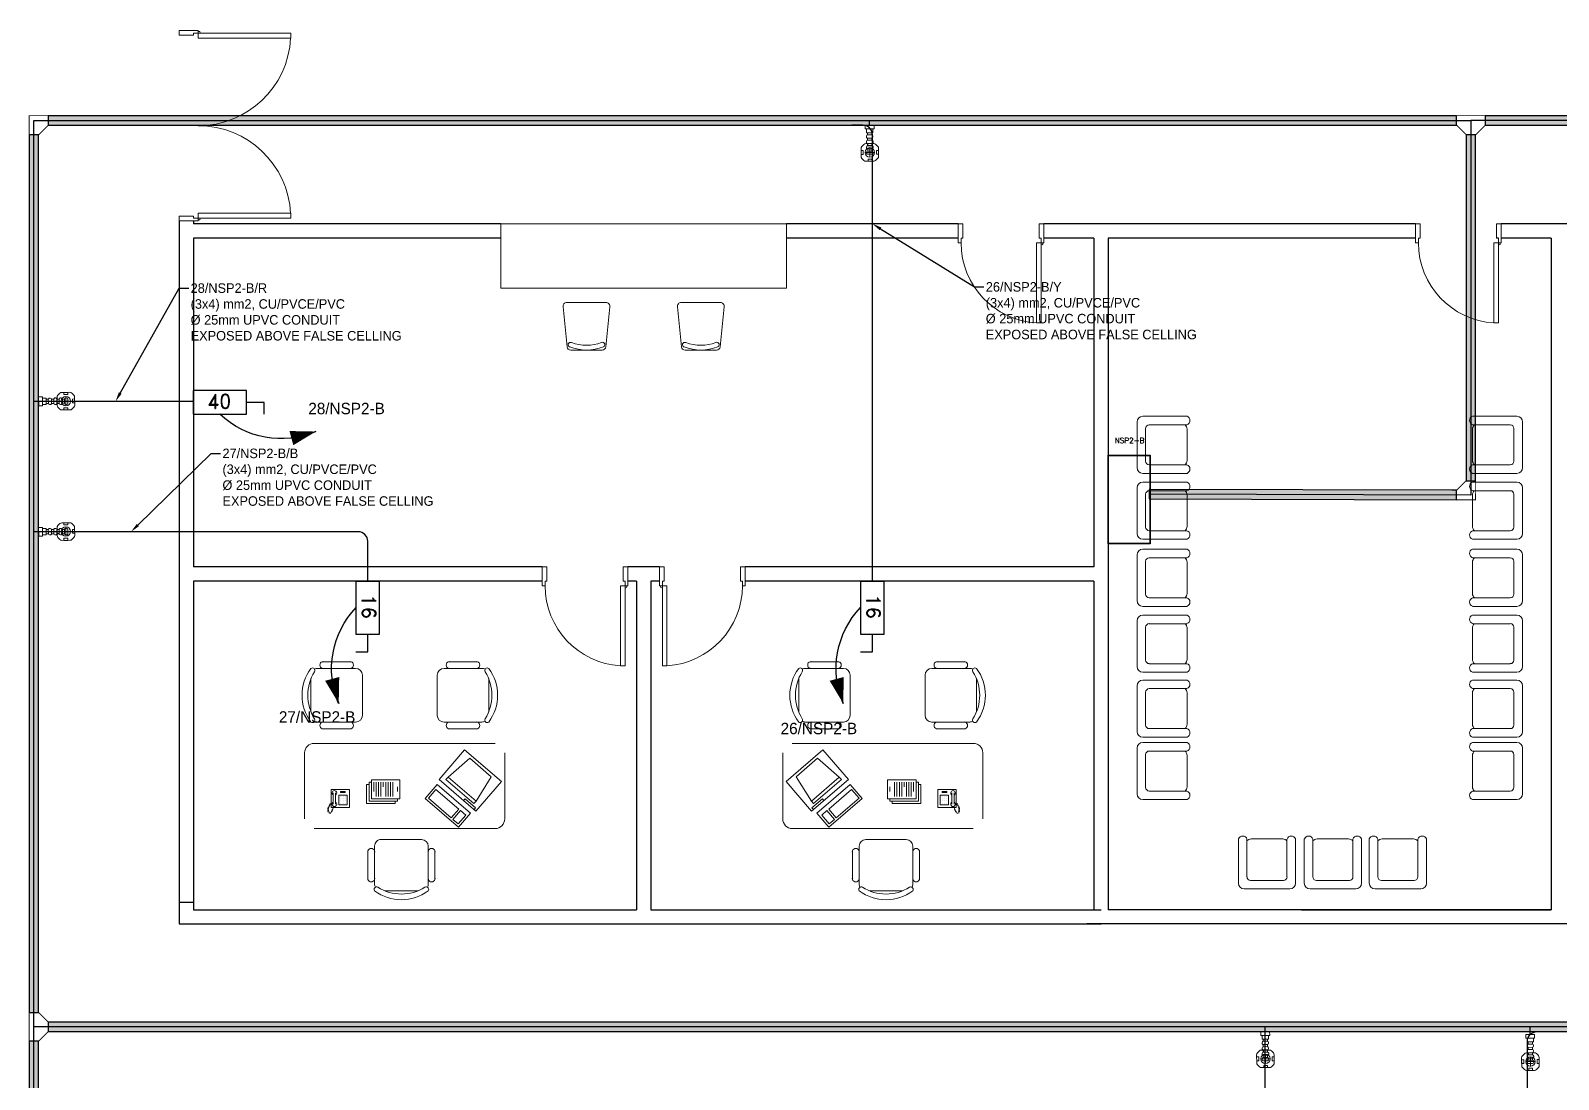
# Model space of a CAD drawing. Extents: x -15 to 163, y 313 to 399.
# Drawn here: x 44.56 to 60.6, y 346.89 to 357.9 of the extents above; entities that cross this region are included whole.
import ezdxf
from ezdxf import colors
from ezdxf.entities.mleader import LeaderData, LeaderLine
from ezdxf.enums import TextEntityAlignment as Align
from ezdxf.math import Vec2, Vec3

# ---------------------------------------------------------------- set-up
doc = ezdxf.new("R2010")
doc.units = 0
doc.header["$LTSCALE"] = 0.15
doc.linetypes.add('CONTINOUS', pattern=[0])
doc.layers.get('0').update_dxf_attribs({"color": 252})
for name, color, linetype in [('0 BDH', 252, 'Continuous'), ('0 CABLE TRAY', 252, 'Continuous'), ('0 DISCON', 252, 'Continuous'), ('0 sockets', 252, 'Continuous'), ('AUTOINCR', 7, 'Continuous'), ('CIRCUIT_PRO_LAYER', 7, 'Continuous'), ('CPTOOLS-TRAY', 1, 'Continuous'), ('E-SWIT-AIR', 6, 'Continuous'), ('TEXT', 3, 'Continuous')]:
    doc.layers.add(name, color=color, linetype=linetype)
for name, color, linetype, lineweight in [('0 LEGEND', 140, 'Continuous', 0), ('DOOR', 252, 'Continuous', 20), ('FUR', 252, 'Continuous', 9), ('sofa', 252, 'Continuous', 9), ('TMG-LC-ACCEORISE', 1, 'Continuous', 0), ('wall', 252, 'Continuous', 30)]:
    doc.layers.add(name, color=color, linetype=linetype, lineweight=lineweight)
doc.styles.add('ROMAND', font='ROMAND.SHX')

# ---------------------------------------------------------------- blocks, each defined once
blk = doc.blocks.new('RECTANG')
for p, q in [((1, 1), (0, 1)), ((0, 1), (0, 0)), ((1, 0), (1, 1)), ((0, 0), (1, 0))]:
    blk.add_line(p, q)
blk = doc.blocks.new('IBMAT', base_point=(61, 306))
for p, q in [((75, 307), (75, 306)), ((81, 307), (75, 307)), ((81, 306), (81, 307))]:
    blk.add_line(p, q)
at = {"xscale": 21, "yscale": 17, "zscale": 21}
blk.add_blockref('RECTANG', (61, 306), dxfattribs=at)
blk = doc.blocks.new('KEYBOARD', base_point=(60, 294))
for p, xscale, yscale, zscale in [((60, 294), 19, 8, 19), ((61, 295), 13, 5, 13), ((75, 295), 3, 5, 3)]:
    blk.add_blockref('RECTANG', p, dxfattribs=dict(xscale=xscale, yscale=yscale, zscale=zscale))
blk = doc.blocks.new('FNCOMP')
for p, q in [((-6.64, 16.23), (-8.5, 3.5)), ((6.08, 16.23), (-6.64, 16.23)), ((8, 3.5), (6.08, 16.23)), ((-8.5, 3.5), (-8.5, 2.04)), ((8, 3.5), (-8.5, 3.5)), ((-8.5, 2.04), (8, 2.04)), ((8, 2.04), (8, 3.5))]:
    blk.add_line(p, q)
at = {"xscale": 1.033846153846154, "yscale": 1.033846153846154, "zscale": 1.033846153846154}
for name, p in [('IBMAT', (-10.86, 0)), ('KEYBOARD', (-10.05, -10.5))]:
    blk.add_blockref(name, p, dxfattribs=at)
blk = doc.blocks.new('CHAIR7')
for p, q in [((5.12, 15.04), (17.88, 15.04)), ((0, 9), (0, -9)), ((20, 12), (3, 12)), ((23, -7.44), (23, 7.44)), ((3, -12), (20, -12)), ((5.12, -15), (17.88, -15))]:
    blk.add_line(p, q)
for centre, radius, start, end in [((5.56, 13.54), 1.56, 73.7398, 286.2602), ((17.44, 13.54), 1.56, 253.7398, 106.2602), ((3, 9), 3, 90, 180), ((20, 9), 3, 62.41556, 90), ((22.34, 11.12), 1.1, 53.30994, 212.02741), ((4.82, 0), 19.64, 327.57575, 32.42425), ((7, 0), 20, 323.1301, 36.8699), ((3, -9), 3, 180, 270), ((5.56, -13.5), 1.56, 73.7398, 286.2602), ((17.44, -13.5), 1.56, 253.7398, 106.2602), ((20, -9), 3, 270, 297.58444), ((22.34, -11.12), 1.1, 147.97259, 306.69006)]:
    blk.add_arc(centre, radius, start, end)
blk = doc.blocks.new('FNPHONE')
for p, q in [((-9.1, 0.22), (-9.7, 0.02)), ((-8.9, 0.62), (-9.5, 0.42)), ((-8.7, 1.02), (-9.3, 0.82)), ((-8.5, 1.42), (-9.1, 1.22)), ((-8.3, 1.82), (-8.9, 1.62)), ((-7.14, 0.56), (-7.5, -0.58)), ((-7.29, 6.54), (-7.29, 1.54)), ((-6.29, 6.54), (-6.29, 1.54)), ((-3.87, 4.85), (-3.87, 4.85)), ((-3.87, 3.91), (-3.87, 3.91)), ((-3.87, 2.97), (-3.87, 2.97)), ((-3.87, 2.03), (-3.87, 2.03)), ((-2.94, 4.85), (-2.94, 4.85)), ((-2.94, 3.91), (-2.94, 3.91)), ((-2.94, 2.97), (-2.94, 2.97)), ((-2.94, 2.03), (-2.94, 2.03)), ((-2, 4.85), (-2, 4.85)), ((-2, 3.91), (-2, 3.91)), ((-2, 2.97), (-2, 2.97)), ((-2, 2.03), (-2, 2.03)), ((-9.3, -0.18), (-9.9, -0.38)), ((-9.3, -0.58), (-9.9, -0.78)), ((-9.3, -0.98), (-9.9, -1.18)), ((-9.3, -1.38), (-9.9, -1.58)), ((-9.1, -1.78), (-9.7, -1.98)), ((-8.9, -2.18), (-9.5, -2.38)), ((-8.43, -2.46), (-9.03, -2.66)), ((-7.9, -1.98), (-8.5, -2.18)), ((-7.7, -1.58), (-8.3, -1.78)), ((-7.5, -1.18), (-8.1, -1.38)), ((-7.3, -0.78), (-7.9, -0.98))]:
    blk.add_line(p, q)
for centre, start, end in [((-6.79, 6.54), 298.49146, 241.50854), ((-6.79, 1.54), 118.49146, 61.50854)]:
    blk.add_arc(centre, 1.05, start, end)
for p, xscale, yscale, zscale in [((-8.21, 0), 8.20528234483245, 8.104073169521023, 8.20528234483245), ((-4.03, 6.72), 2.03125, 0.46875, 2.03125), ((-4.81, 1.25), 3.75, 4.375, 3.75)]:
    blk.add_blockref('RECTANG', p, dxfattribs=dict(xscale=xscale, yscale=yscale, zscale=zscale))
blk = doc.blocks.new('D90')
at = {"layer": 'DOOR'}
for points in [[(0.03, 0.2), (0.03, 1.04), (0.078, 1.04), (0.078, 0.2)], [(0.03, 0.2), (0, 0.2), (0, 0), (0.05, 0), (0.05, 0.15), (0.03, 0.15)], [(0.87, 0.2), (0.9, 0.2), (0.9, 0), (0.85, 0), (0.85, 0.15), (0.87, 0.15)]]:
    blk.add_lwpolyline(points, close=True, dxfattribs=at)
blk.add_circle((0.02, 0.21), 0.01, dxfattribs=at)
blk.add_arc((0.025, 0.197), 0.845, 0.2218, 86.3889, dxfattribs=at)
blk = doc.blocks.new('Ch01')
at = {"layer": 'FUR'}
for p, q in [((-0.499, -0.205), (-0.499, 0.207)), ((-0.455, 0.247), (-0.035, 0.205)), ((0.001, 0.165), (0.001, -0.163)), ((-0.455, -0.244), (-0.035, -0.202))]:
    blk.add_line(p, q, dxfattribs=at)
for centre, radius, start, end in [((-0.459, 0.207), 0.04, 84.2894, 180), ((-0.055, 0.168), 0.025, 20.5276, 200.5276), ((-0.039, 0.165), 0.04, 0, 84.2894), ((-0.499, 0.001), 0.499, 339.1935, 20.5276), ((-0.499, 0.001), 0.449, 339.1935, 20.5276), ((-0.056, -0.167), 0.025, 159.1935, 339.1935), ((-0.459, -0.205), 0.04, 180, 275.7106), ((-0.039, -0.163), 0.04, 275.7106, 0)]:
    blk.add_arc(centre, radius, start, end, dxfattribs=at)
blk = doc.blocks.new('ARCH')
at = {"layer": 'DOOR'}
for p, q in [((46.125, 355.955), (46.125, 355.905)), ((55.17, 355.725), (55.15, 355.725))]:
    blk.add_line(p, q, dxfattribs=at)
for points in [[(46.325, 357.875), (46.325, 357.905), (46.125, 357.905), (46.125, 357.855), (46.275, 357.855), (46.275, 357.875)], [(46.325, 357.875), (47.295, 357.875), (47.295, 357.825), (46.325, 357.825)], [(46.325, 355.935), (47.295, 355.935), (47.295, 355.985), (46.325, 355.985)], [(54.33, 355.675), (54.3, 355.675), (54.3, 355.875), (54.35, 355.875), (54.35, 355.725), (54.33, 355.725)], [(59.13, 355.675), (59.1, 355.675), (59.1, 355.875), (59.15, 355.875), (59.15, 355.725), (59.13, 355.725)], [(59.97, 355.675), (60, 355.675), (60, 355.875), (59.95, 355.875), (59.95, 355.725), (59.97, 355.725)], [(55.17, 355.675), (55.17, 354.835), (55.122, 354.835), (55.122, 355.675)], [(59.97, 355.675), (59.97, 354.835), (59.922, 354.835), (59.922, 355.675)]]:
    blk.add_lwpolyline(points, close=True, dxfattribs=at)
for points in [[(46.125, 355.955), (46.275, 355.955), (46.275, 355.935), (46.325, 355.935), (46.325, 355.905), (46.125, 355.905)], [(55.17, 355.725), (55.17, 355.675), (55.2, 355.675), (55.2, 355.875), (55.15, 355.875), (55.15, 355.725)]]:
    blk.add_lwpolyline(points, dxfattribs=at)
for centre in [(46.335, 357.885), (46.335, 355.925), (55.18, 355.665), (59.98, 355.665)]:
    blk.add_circle(centre, 0.01, dxfattribs=at)
for centre, radius, start, end in [((46.325, 357.875), 0.971, 270, 357.0492), ((46.325, 355.933), 0.971, 2.9508, 90), ((55.175, 355.678), 0.845, 180.2218, 266.3889), ((59.975, 355.678), 0.845, 180.2218, 266.3889)]:
    blk.add_arc(centre, radius, start, end, dxfattribs=at)
at = {"layer": 'FUR'}
for p, q in [((56.177, 353.795), (56.177, 353.315)), ((56.702, 353.855), (56.237, 353.855)), ((56.7, 353.765), (56.305, 353.765)), ((59.698, 353.855), (60.163, 353.855)), ((59.7, 353.765), (60.095, 353.765)), ((60.223, 353.795), (60.223, 353.315)), ((56.267, 353.727), (56.267, 353.382)), ((56.702, 353.39), (56.702, 353.72)), ((59.698, 353.39), (59.698, 353.72)), ((60.133, 353.727), (60.133, 353.382)), ((56.237, 353.255), (56.702, 353.255)), ((56.305, 353.345), (56.7, 353.345)), ((60.163, 353.255), (59.698, 353.255)), ((60.095, 353.345), (59.7, 353.345)), ((56.177, 353.103), (56.177, 352.623)), ((56.702, 353.163), (56.237, 353.163)), ((59.698, 353.163), (60.163, 353.163)), ((60.223, 353.103), (60.223, 352.623)), ((56.267, 353.036), (56.267, 352.691)), ((56.7, 353.073), (56.305, 353.073)), ((56.702, 352.698), (56.702, 353.028)), ((59.698, 352.698), (59.698, 353.028)), ((59.7, 353.073), (60.095, 353.073)), ((60.133, 353.036), (60.133, 352.691)), ((56.305, 352.653), (56.7, 352.653)), ((60.095, 352.653), (59.7, 352.653)), ((56.237, 352.563), (56.702, 352.563)), ((56.702, 352.459), (56.237, 352.459)), ((60.163, 352.563), (59.698, 352.563)), ((59.698, 352.459), (60.163, 352.459)), ((56.177, 352.399), (56.177, 351.919)), ((56.267, 352.332), (56.267, 351.987)), ((56.7, 352.369), (56.305, 352.369)), ((56.702, 351.994), (56.702, 352.324)), ((59.698, 351.994), (59.698, 352.324)), ((59.7, 352.369), (60.095, 352.369)), ((60.133, 352.332), (60.133, 351.987)), ((60.223, 352.399), (60.223, 351.919)), ((56.237, 351.859), (56.702, 351.859)), ((56.305, 351.949), (56.7, 351.949)), ((60.163, 351.859), (59.698, 351.859)), ((60.095, 351.949), (59.7, 351.949)), ((56.177, 351.707), (56.177, 351.227)), ((56.702, 351.767), (56.237, 351.767)), ((56.7, 351.677), (56.305, 351.677)), ((59.698, 351.767), (60.163, 351.767)), ((59.7, 351.677), (60.095, 351.677)), ((60.223, 351.707), (60.223, 351.227)), ((56.267, 351.64), (56.267, 351.295)), ((56.702, 351.302), (56.702, 351.632)), ((59.698, 351.302), (59.698, 351.632)), ((60.133, 351.64), (60.133, 351.295)), ((56.237, 351.167), (56.702, 351.167)), ((56.305, 351.257), (56.7, 351.257)), ((60.163, 351.167), (59.698, 351.167)), ((60.095, 351.257), (59.7, 351.257)), ((56.177, 351.026), (56.177, 350.546)), ((56.702, 351.086), (56.237, 351.086)), ((59.698, 351.086), (60.163, 351.086)), ((60.223, 351.026), (60.223, 350.546)), ((56.267, 350.958), (56.267, 350.613)), ((56.7, 350.996), (56.305, 350.996)), ((56.702, 350.621), (56.702, 350.951)), ((59.698, 350.621), (59.698, 350.951)), ((59.7, 350.996), (60.095, 350.996)), ((60.133, 350.958), (60.133, 350.613)), ((56.305, 350.576), (56.7, 350.576)), ((60.095, 350.576), (59.7, 350.576)), ((56.177, 350.37), (56.177, 349.89)), ((56.237, 350.486), (56.702, 350.486)), ((56.702, 350.43), (56.237, 350.43)), ((60.163, 350.486), (59.698, 350.486)), ((59.698, 350.43), (60.163, 350.43)), ((60.223, 350.37), (60.223, 349.89)), ((56.267, 350.303), (56.267, 349.958)), ((56.7, 350.34), (56.305, 350.34)), ((56.702, 349.965), (56.702, 350.295)), ((59.698, 349.965), (59.698, 350.295)), ((59.7, 350.34), (60.095, 350.34)), ((60.133, 350.303), (60.133, 349.958)), ((56.305, 349.92), (56.7, 349.92)), ((60.095, 349.92), (59.7, 349.92)), ((56.237, 349.83), (56.702, 349.83)), ((60.163, 349.83), (59.698, 349.83)), ((57.241, 349.418), (57.241, 348.953)), ((57.331, 349.416), (57.331, 349.02)), ((57.706, 349.418), (57.376, 349.418)), ((57.751, 349.02), (57.751, 349.416)), ((57.841, 348.953), (57.841, 349.418)), ((57.933, 349.418), (57.933, 348.953)), ((58.023, 349.416), (58.023, 349.02)), ((58.398, 349.418), (58.068, 349.418)), ((58.443, 349.02), (58.443, 349.416)), ((58.533, 348.953), (58.533, 349.418)), ((58.615, 349.418), (58.615, 348.953)), ((58.705, 349.416), (58.705, 349.02)), ((59.08, 349.418), (58.75, 349.418)), ((59.125, 349.02), (59.125, 349.416)), ((59.215, 348.953), (59.215, 349.418)), ((57.369, 348.983), (57.714, 348.983)), ((58.061, 348.983), (58.406, 348.983)), ((58.742, 348.983), (59.087, 348.983)), ((57.301, 348.893), (57.781, 348.893)), ((57.993, 348.893), (58.473, 348.893)), ((58.675, 348.893), (59.155, 348.893))]:
    blk.add_line(p, q, dxfattribs=at)
for centre, major_axis, start_param, end_param in [((56.237, 353.795), (0.0424, 0.0424), 0.785398, 2.356194), ((56.305, 353.727), (-0.0265, 0.0265), -0.785398, 0.785398), ((56.642, 353.72), (-0.0424, 0.0424), 3.926991, 4.775053), ((56.685, 353.81), (-0.0339, 0.0339), 2.685296, 5.122584), ((56.237, 353.315), (-0.0424, 0.0424), 0.785398, 2.356194), ((56.305, 353.382), (0.0265, 0.0265), 2.356194, 3.926991), ((56.642, 353.39), (0.0424, 0.0424), 4.649725, 5.497787), ((56.685, 353.3), (0.0339, 0.0339), 4.302194, 6.739482), ((56.237, 353.103), (0.0424, 0.0424), 0.785398, 2.356194), ((56.685, 353.119), (-0.0339, 0.0339), 2.685296, 5.122584), ((56.305, 353.036), (-0.0265, 0.0265), -0.785398, 0.785398), ((56.642, 353.028), (-0.0424, 0.0424), 3.926991, 4.775053), ((56.237, 352.623), (-0.0424, 0.0424), 0.785398, 2.356194), ((56.305, 352.691), (0.0265, 0.0265), 2.356194, 3.926991), ((56.642, 352.698), (0.0424, 0.0424), 4.649725, 5.497787), ((56.685, 352.608), (0.0339, 0.0339), 4.302194, 6.739482), ((56.237, 352.399), (0.0424, 0.0424), 0.785398, 2.356194), ((56.685, 352.415), (-0.0339, 0.0339), 2.685296, 5.122584), ((56.305, 352.332), (-0.0265, 0.0265), -0.785398, 0.785398), ((56.642, 352.324), (-0.0424, 0.0424), 3.926991, 4.775053), ((56.305, 351.987), (0.0265, 0.0265), 2.356194, 3.926991), ((56.642, 351.994), (0.0424, 0.0424), 4.649725, 5.497787), ((56.237, 351.919), (-0.0424, 0.0424), 0.785398, 2.356194), ((56.685, 351.904), (0.0339, 0.0339), 4.302194, 6.739482), ((56.237, 351.707), (0.0424, 0.0424), 0.785398, 2.356194), ((56.305, 351.64), (-0.0265, 0.0265), -0.785398, 0.785398), ((56.642, 351.632), (-0.0424, 0.0424), 3.926991, 4.775053), ((56.685, 351.723), (-0.0339, 0.0339), 2.685296, 5.122584), ((56.237, 351.227), (-0.0424, 0.0424), 0.785398, 2.356194), ((56.305, 351.295), (0.0265, 0.0265), 2.356194, 3.926991), ((56.642, 351.302), (0.0424, 0.0424), 4.649725, 5.497787), ((56.685, 351.212), (0.0339, 0.0339), 4.302194, 6.739482), ((56.237, 351.026), (0.0424, 0.0424), 0.785398, 2.356194), ((56.685, 351.041), (-0.0339, 0.0339), 2.685296, 5.122584), ((56.305, 350.958), (-0.0265, 0.0265), -0.785398, 0.785398), ((56.642, 350.951), (-0.0424, 0.0424), 3.926991, 4.775053), ((56.237, 350.546), (-0.0424, 0.0424), 0.785398, 2.356194), ((56.305, 350.613), (0.0265, 0.0265), 2.356194, 3.926991), ((56.642, 350.621), (0.0424, 0.0424), 4.649725, 5.497787), ((56.685, 350.53), (0.0339, 0.0339), 4.302194, 6.739482), ((56.237, 350.37), (0.0424, 0.0424), 0.785398, 2.356194), ((56.685, 350.385), (-0.0339, 0.0339), 2.685296, 5.122584), ((56.305, 350.303), (-0.0265, 0.0265), -0.785398, 0.785398), ((56.642, 350.295), (-0.0424, 0.0424), 3.926991, 4.775053), ((56.237, 349.89), (-0.0424, 0.0424), 0.785398, 2.356194), ((56.305, 349.958), (0.0265, 0.0265), 2.356194, 3.926991), ((56.642, 349.965), (0.0424, 0.0424), 4.649725, 5.497787), ((56.685, 349.875), (0.0339, 0.0339), 4.302194, 6.739482), ((57.286, 349.4), (0.0339, 0.0339), 5.826889, 8.264177), ((57.376, 349.358), (0.0424, 0.0424), 0.785398, 1.63346), ((57.706, 349.358), (-0.0424, 0.0424), 4.649725, 5.497787), ((57.797, 349.4), (-0.0339, 0.0339), 4.302194, 6.739482), ((57.978, 349.4), (0.0339, 0.0339), 5.826889, 8.264177), ((58.068, 349.358), (0.0424, 0.0424), 0.785398, 1.63346), ((58.398, 349.358), (-0.0424, 0.0424), 4.649725, 5.497787), ((58.488, 349.4), (-0.0339, 0.0339), 4.302194, 6.739482), ((58.659, 349.4), (0.0339, 0.0339), 5.826889, 8.264177), ((58.75, 349.358), (0.0424, 0.0424), 0.785398, 1.63346), ((59.08, 349.358), (-0.0424, 0.0424), 4.649725, 5.497787), ((59.17, 349.4), (-0.0339, 0.0339), 4.302194, 6.739482), ((57.301, 348.953), (-0.0424, 0.0424), 0.785398, 2.356194), ((57.369, 349.02), (0.0265, 0.0265), 2.356194, 3.926991), ((57.714, 349.02), (-0.0265, 0.0265), 2.356194, 3.926991), ((57.781, 348.953), (0.0424, 0.0424), 3.926991, 5.497787), ((57.993, 348.953), (-0.0424, 0.0424), 0.785398, 2.356194), ((58.061, 349.02), (0.0265, 0.0265), 2.356194, 3.926991), ((58.406, 349.02), (-0.0265, 0.0265), 2.356194, 3.926991), ((58.473, 348.953), (0.0424, 0.0424), 3.926991, 5.497787), ((58.675, 348.953), (-0.0424, 0.0424), 0.785398, 2.356194), ((58.742, 349.02), (0.0265, 0.0265), 2.356194, 3.926991), ((59.087, 349.02), (-0.0265, 0.0265), 2.356194, 3.926991), ((59.155, 348.953), (0.0424, 0.0424), 3.926991, 5.497787)]:
    blk.add_ellipse(centre, major_axis=major_axis, ratio=1, start_param=start_param, end_param=end_param, dxfattribs=at)
at = {"layer": 'FUR', "extrusion": (0, 0, -1)}
for centre, major_axis, start_param, end_param in [((59.715, 353.81), (0.0339, 0.0339), 2.685296, 5.122584), ((59.758, 353.72), (0.0424, 0.0424), 3.926991, 4.775053), ((60.095, 353.727), (0.0265, 0.0265), -0.785398, 0.785398), ((60.163, 353.795), (-0.0424, 0.0424), 0.785398, 2.356194), ((59.715, 353.3), (-0.0339, 0.0339), 4.302194, 6.739482), ((59.758, 353.39), (-0.0424, 0.0424), 4.649725, 5.497787), ((60.095, 353.382), (-0.0265, 0.0265), 2.356194, 3.926991), ((60.163, 353.315), (0.0424, 0.0424), 0.785398, 2.356194), ((59.715, 353.119), (0.0339, 0.0339), 2.685296, 5.122584), ((60.163, 353.103), (-0.0424, 0.0424), 0.785398, 2.356194), ((59.758, 353.028), (0.0424, 0.0424), 3.926991, 4.775053), ((60.095, 353.036), (0.0265, 0.0265), -0.785398, 0.785398), ((59.715, 352.608), (-0.0339, 0.0339), 4.302194, 6.739482), ((59.758, 352.698), (-0.0424, 0.0424), 4.649725, 5.497787), ((60.095, 352.691), (-0.0265, 0.0265), 2.356194, 3.926991), ((60.163, 352.623), (0.0424, 0.0424), 0.785398, 2.356194), ((59.715, 352.415), (0.0339, 0.0339), 2.685296, 5.122584), ((60.163, 352.399), (-0.0424, 0.0424), 0.785398, 2.356194), ((59.758, 352.324), (0.0424, 0.0424), 3.926991, 4.775053), ((60.095, 352.332), (0.0265, 0.0265), -0.785398, 0.785398), ((59.758, 351.994), (-0.0424, 0.0424), 4.649725, 5.497787), ((60.095, 351.987), (-0.0265, 0.0265), 2.356194, 3.926991), ((59.715, 351.904), (-0.0339, 0.0339), 4.302194, 6.739482), ((60.163, 351.919), (0.0424, 0.0424), 0.785398, 2.356194), ((59.715, 351.723), (0.0339, 0.0339), 2.685296, 5.122584), ((59.758, 351.632), (0.0424, 0.0424), 3.926991, 4.775053), ((60.095, 351.64), (0.0265, 0.0265), -0.785398, 0.785398), ((60.163, 351.707), (-0.0424, 0.0424), 0.785398, 2.356194), ((59.715, 351.212), (-0.0339, 0.0339), 4.302194, 6.739482), ((59.758, 351.302), (-0.0424, 0.0424), 4.649725, 5.497787), ((60.095, 351.295), (-0.0265, 0.0265), 2.356194, 3.926991), ((60.163, 351.227), (0.0424, 0.0424), 0.785398, 2.356194), ((59.715, 351.041), (0.0339, 0.0339), 2.685296, 5.122584), ((60.163, 351.026), (-0.0424, 0.0424), 0.785398, 2.356194), ((59.758, 350.951), (0.0424, 0.0424), 3.926991, 4.775053), ((60.095, 350.958), (0.0265, 0.0265), -0.785398, 0.785398), ((59.715, 350.53), (-0.0339, 0.0339), 4.302194, 6.739482), ((59.758, 350.621), (-0.0424, 0.0424), 4.649725, 5.497787), ((60.095, 350.613), (-0.0265, 0.0265), 2.356194, 3.926991), ((60.163, 350.546), (0.0424, 0.0424), 0.785398, 2.356194), ((59.715, 350.385), (0.0339, 0.0339), 2.685296, 5.122584), ((60.163, 350.37), (-0.0424, 0.0424), 0.785398, 2.356194), ((59.758, 350.295), (0.0424, 0.0424), 3.926991, 4.775053), ((60.095, 350.303), (0.0265, 0.0265), -0.785398, 0.785398), ((59.715, 349.875), (-0.0339, 0.0339), 4.302194, 6.739482), ((59.758, 349.965), (-0.0424, 0.0424), 4.649725, 5.497787), ((60.095, 349.958), (-0.0265, 0.0265), 2.356194, 3.926991), ((60.163, 349.89), (0.0424, 0.0424), 0.785398, 2.356194)]:
    blk.add_ellipse(centre, major_axis=major_axis, ratio=1, start_param=start_param, end_param=end_param, dxfattribs=at)
at = {"layer": 'sofa'}
for p, q in [((49.5, 355.875), (52.5, 355.875)), ((49.5, 355.2), (49.5, 355.875)), ((52.5, 355.875), (52.5, 355.2)), ((49.5, 355.2), (52.5, 355.2)), ((49.441, 350.421), (47.541, 350.421)), ((52.559, 350.421), (54.459, 350.421)), ((47.441, 350.321), (47.441, 349.627)), ((54.559, 350.321), (54.559, 349.627))]:
    blk.add_line(p, q, dxfattribs=at)
for points in [[(47.541, 349.527), (49.441, 349.527, 0.414214), (49.541, 349.627), (49.541, 350.321)], [(54.459, 349.527), (52.559, 349.527, -0.414214), (52.459, 349.627), (52.459, 350.321)]]:
    blk.add_lwpolyline(points, format="xyb", dxfattribs=at)
for points in [[(48.117, 349.989), (48.092, 349.989), (48.092, 349.789), (48.392, 349.789), (48.392, 349.814)], [(48.142, 350.014), (48.117, 350.014), (48.117, 349.814), (48.417, 349.814), (48.417, 349.839)], [(48.442, 350.039), (48.142, 350.039), (48.142, 349.839), (48.442, 349.839), (48.442, 350.039)], [(48.167, 350.014), (48.167, 349.914)], [(48.192, 350.014), (48.192, 349.864)], [(48.217, 350.014), (48.217, 349.864)], [(48.242, 350.014), (48.242, 349.864)], [(48.267, 350.014), (48.267, 349.964)], [(48.292, 350.014), (48.292, 349.864)], [(48.317, 350.014), (48.317, 349.864)], [(48.342, 350.014), (48.342, 349.864)], [(48.367, 350.014), (48.367, 349.864)], [(48.417, 349.964), (48.417, 349.914)], [(53.558, 350.039), (53.858, 350.039), (53.858, 349.839), (53.558, 349.839), (53.558, 350.039)], [(53.858, 350.014), (53.883, 350.014), (53.883, 349.814), (53.583, 349.814), (53.583, 349.839)], [(53.583, 349.964), (53.583, 349.914)], [(53.883, 349.989), (53.908, 349.989), (53.908, 349.789), (53.608, 349.789), (53.608, 349.814)], [(53.633, 350.014), (53.633, 349.864)], [(53.658, 350.014), (53.658, 349.864)], [(53.683, 350.014), (53.683, 349.864)], [(53.708, 350.014), (53.708, 349.864)], [(53.733, 350.014), (53.733, 349.964)], [(53.758, 350.014), (53.758, 349.864)], [(53.783, 350.014), (53.783, 349.864)], [(53.808, 350.014), (53.808, 349.864)], [(53.833, 350.014), (53.833, 349.914)]]:
    blk.add_lwpolyline(points, dxfattribs=at)
for centre, start, end in [((47.541, 350.321), 90, 180), ((54.459, 350.321), 0, 90)]:
    blk.add_arc(centre, 0.1, start, end, dxfattribs=at)
at = {"layer": 'wall'}
for p, q in [((46.125, 355.905), (46.125, 355.2)), ((46.275, 355.905), (46.275, 355.875)), ((49.5, 355.875), (46.275, 355.875)), ((54.3, 355.875), (52.5, 355.875)), ((55.8, 355.875), (55.2, 355.875)), ((59.1, 355.875), (55.8, 355.875)), ((63.9, 355.875), (60, 355.875)), ((49.5, 355.725), (46.275, 355.725)), ((46.275, 355.725), (46.275, 352.275)), ((54.3, 355.725), (52.5, 355.725)), ((55.725, 355.725), (55.2, 355.725)), ((55.725, 355.725), (55.725, 352.275)), ((59.1, 355.725), (55.875, 355.725)), ((55.875, 355.725), (55.875, 348.675)), ((59.97, 355.725), (59.95, 355.725)), ((60.525, 355.725), (60, 355.725)), ((60.525, 355.725), (60.525, 348.675)), ((46.125, 355.275), (46.125, 348.525)), ((55.875, 355.125), (55.875, 348.675)), ((49.934, 352.275), (46.275, 352.275)), ((51.166, 352.275), (50.834, 352.275)), ((55.725, 352.275), (52.066, 352.275)), ((46.275, 352.125), (46.275, 348.675)), ((49.934, 352.125), (46.275, 352.125)), ((50.925, 352.125), (50.834, 352.125)), ((50.925, 352.125), (50.925, 348.675)), ((51.075, 352.125), (51.075, 348.675)), ((51.166, 352.125), (51.075, 352.125)), ((55.725, 352.125), (52.066, 352.125)), ((55.725, 352.125), (55.725, 348.675)), ((46.275, 348.75), (46.125, 348.75)), ((46.275, 348.675), (50.925, 348.675)), ((51.075, 348.675), (55.8, 348.675)), ((60.525, 348.675), (55.875, 348.675)), ((60.525, 348.675), (55.875, 348.675)), ((60.525, 348.675), (55.875, 348.675)), ((56.351, 348.675), (55.875, 348.675)), ((56.351, 348.675), (55.875, 348.675)), ((58.725, 348.675), (56.351, 348.675)), ((57.904, 348.675), (59.42, 348.675)), ((60.525, 348.675), (58.301, 348.675)), ((60.525, 348.675), (58.725, 348.675)), ((60.525, 348.675), (58.875, 348.675)), ((59.42, 348.675), (60.525, 348.675)), ((46.125, 348.525), (55.8, 348.525)), ((55.725, 348.525), (55.65, 348.525)), ((55.725, 348.525), (55.65, 348.525)), ((55.725, 348.525), (55.65, 348.525)), ((82.275, 348.525), (55.724, 348.525)), ((65.4, 348.525), (55.724, 348.525)), ((65.325, 348.525), (55.724, 348.525)), ((57.8, 348.525), (55.724, 348.525))]:
    blk.add_line(p, q, dxfattribs=at)
at = {"layer": 'DOOR', "rotation": 180}
blk.add_blockref('D90', (50.834, 352.275), dxfattribs=at)
at = {"layer": 'DOOR', "xscale": -1, "rotation": 180}
blk.add_blockref('D90', (51.166, 352.275), dxfattribs=at)
at = {"layer": 'sofa', "yscale": 0.0234375, "zscale": 0.0234375}
for name, p, xscale in [('CHAIR7', (48.047, 350.926), -0.0234375), ('CHAIR7', (48.834, 350.926), 0.0234375), ('CHAIR7', (53.166, 350.926), -0.0234375), ('CHAIR7', (53.953, 350.926), 0.0234375), ('FNPHONE', (47.913, 349.747), 0.0234375), ('FNPHONE', (54.087, 349.747), -0.0234375)]:
    blk.add_blockref(name, p, dxfattribs=dict(at, xscale=xscale))
at = {"layer": 'sofa'}
for name, p, xscale, yscale, zscale, rotation in [('FNCOMP', (49.045, 349.875), 0.02343749999997079, 0.02343749999997079, 0.02343749999997079, 319.3987053547845), ('FNCOMP', (52.955, 349.875), -0.02343749999997079, 0.0234375, 0.0234375, 40.60129464521547), ('CHAIR7', (48.457, 349.412), 0.0234375, 0.0234375, 0.0234375, 270), ('CHAIR7', (53.543, 349.412), -0.0234375, 0.0234375, 0.0234375, 90)]:
    blk.add_blockref(name, p, dxfattribs=dict(at, xscale=xscale, yscale=yscale, zscale=zscale, rotation=rotation))
at = {"layer": 'wall', "xscale": -1, "rotation": 90}
for p in [(50.4, 354.55), (51.6, 354.55)]:
    blk.add_blockref('Ch01', p, dxfattribs=at)
blk = doc.blocks.new('DISCON 16 A')
at = {"layer": 'E-SWIT-AIR'}
for p, q in [((0.2785, 0.0619), (0, 0.0619)), ((0, -0.0619), (0, 0.0619)), ((0.2785, -0.0619), (0.2785, 0.0619)), ((0.3713, 0), (0.2785, 0)), ((0.3713, -0.0619), (0.3713, 0)), ((0, -0.0619), (0.2785, -0.0619))]:
    blk.add_line(p, q, dxfattribs=at)
at = {"layer": '0 DISCON', "color": 6, "linetype": 'ByBlock', "insert": (0.0707, 0.0433), "char_height": 0.075, "width": 0.110714, "attachment_point": 1, "style": 'ROMAND'}
blk.add_mtext('16', dxfattribs=at)
blk = doc.blocks.new('DISCON 40A')
at = {"layer": 'E-SWIT-AIR'}
for p, q in [((0.557, 0.124), (0, 0.124)), ((0, -0.124), (0, 0.124)), ((0.557, -0.124), (0.557, 0.124)), ((0.743, 0), (0.557, 0)), ((0.743, -0.124), (0.743, 0)), ((0, -0.124), (0.557, -0.124))]:
    blk.add_line(p, q, dxfattribs=at)
at = {"layer": '0 DISCON', "color": 6, "linetype": 'ByBlock', "insert": (0.141, 0.087), "char_height": 0.15, "width": 0.24286, "attachment_point": 1, "style": 'ROMAND'}
blk.add_mtext('40', dxfattribs=at)
blk = doc.blocks.new('*U44')
at = {"transparency": 33554687}
blk.add_line((-558, 71), (-626, 130), dxfattribs=at)
blk.add_lwpolyline([(-626, 130, 0, 96, 0), (-493, 30, 96, 96, 0)], format="xyseb", dxfattribs=at)
at = {"ltscale": 0.2, "transparency": 33554687}
blk.add_arc((-214, 542), 583, 225.0509, 291.5678, dxfattribs=at)
blk = doc.blocks.new('N')
at = {"layer": 'TEXT', "transparency": 33554687, "xscale": -0.0016, "yscale": 0.0016, "zscale": 0.0016, "rotation": 68.01807446485657}
blk.add_blockref('*U44', (0, 0), dxfattribs=at)
blk = doc.blocks.new('PANELS')
at = {"layer": '0 BDH', "color": 3, "linetype": 'ByBlock'}
for points in [[(-0.549, 1.161), (0.549, 1.161), (0.549, -1.161), (-0.549, -1.161)], [(-0.539, 1.151), (0.539, 1.151), (0.539, -1.151), (-0.539, -1.151)]]:
    blk.add_lwpolyline(points, close=True, dxfattribs=at)
at = {"layer": '0 BDH', "color": 6, "linetype": 'ByBlock', "style": 'ROMAND'}
blk.add_attdef('NSP-B', (-0.377, 1.479), '', height=0.14, dxfattribs=at)
blk = doc.blocks.new('*U68')
at = {"color": 0, "const_width": 0.01}
for points in [[(-0.05, 0.15), (-0.05, 0.2)], [(0.05, 0.15), (0.05, 0.2)], [(-0.15, 0.05), (-0.2, 0.05)], [(0.2, 0.05), (0.15, 0.05)], [(-0.15, -0.05), (-0.2, -0.05)], [(0.2, -0.05), (0.15, -0.05)]]:
    blk.add_lwpolyline(points, dxfattribs=at)
at = {"layer": 'CIRCUIT_PRO_LAYER', "color": 0, "const_width": 0.01}
blk.add_lwpolyline([(-0.15, -0.05), (-0.15, 0.05), (-0.05, 0.15), (0.05, 0.15), (0.15, 0.05), (0.15, -0.05)], close=True, dxfattribs=at)
blk = doc.blocks.new('*U69')
at = {"color": 0, "const_width": 0.01}
for points in [[(-0.05, 0.15), (-0.05, 0.2)], [(0.05, 0.15), (0.05, 0.2)], [(0.2, 0.05), (0.15, 0.05)], [(0.2, -0.05), (0.15, -0.05)]]:
    blk.add_lwpolyline(points, dxfattribs=at)
at = {"layer": 'CIRCUIT_PRO_LAYER', "color": 0, "const_width": 0.01}
blk.add_lwpolyline([(-0.05, -0.05), (-0.05, 0.15), (0.05, 0.15), (0.15, 0.05), (0.15, -0.05)], close=True, dxfattribs=at)
blk = doc.blocks.new('*U80')
at = {"layer": 'CPTOOLS-TRAY'}
h = blk.add_hatch(dxfattribs=at)
h.set_pattern_fill('HEX', color=0, scale=0.005)
h.paths.add_polyline_path([(0.05, 14.781), (-0.05, 14.781), (-0.05, 0), (0.05, 0)])
at = {"layer": 'CPTOOLS-TRAY', "color": 0}
blk.add_lwpolyline([(0.05, 14.781), (-0.05, 14.781), (-0.05, 0), (0.05, 0)], close=True, dxfattribs=at)
blk = doc.blocks.new('*U81')
at = {"layer": 'CPTOOLS-TRAY'}
h = blk.add_hatch(dxfattribs=at)
h.set_pattern_fill('HEX', color=0, scale=0.005)
h.paths.add_polyline_path([(0.05, 3.632), (-0.05, 3.632), (-0.05, 0), (0.05, 0)])
at = {"layer": 'CPTOOLS-TRAY', "color": 0}
blk.add_lwpolyline([(0.05, 3.632), (-0.05, 3.632), (-0.05, 0), (0.05, 0)], close=True, dxfattribs=at)
blk = doc.blocks.new('*U82')
at = {"layer": 'CPTOOLS-TRAY'}
h = blk.add_hatch(dxfattribs=at)
h.set_pattern_fill('HEX', color=0, scale=0.005)
h.paths.add_polyline_path([(0.05, 3.226), (-0.05, 3.226), (-0.05, 0), (0.05, 0)])
at = {"layer": 'CPTOOLS-TRAY', "color": 0}
blk.add_lwpolyline([(0.05, 3.226), (-0.05, 3.226), (-0.05, 0), (0.05, 0)], close=True, dxfattribs=at)
blk = doc.blocks.new('*U83')
at = {"layer": 'CPTOOLS-TRAY'}
h = blk.add_hatch(dxfattribs=at)
h.set_pattern_fill('HEX', color=0, scale=0.005)
h.paths.add_polyline_path([(0.05, 34.595), (-0.05, 34.595), (-0.05, 0), (0.05, 0)])
at = {"layer": 'CPTOOLS-TRAY', "color": 0}
blk.add_lwpolyline([(0.05, 34.595), (-0.05, 34.595), (-0.05, 0), (0.05, 0)], close=True, dxfattribs=at)
blk = doc.blocks.new('*U86')
at = {"layer": 'CPTOOLS-TRAY'}
h = blk.add_hatch(dxfattribs=at)
h.set_pattern_fill('HEX', color=0, scale=0.005)
h.paths.add_polyline_path([(0.05, 9.215), (-0.05, 9.215), (-0.05, 0), (0.05, 0)])
at = {"layer": 'CPTOOLS-TRAY', "color": 0}
blk.add_lwpolyline([(0.05, 9.215), (-0.05, 9.215), (-0.05, 0), (0.05, 0)], close=True, dxfattribs=at)
blk = doc.blocks.new('*U87')
at = {"layer": 'CPTOOLS-TRAY'}
h = blk.add_hatch(dxfattribs=at)
h.set_pattern_fill('HEX', color=0, scale=0.005)
h.paths.add_polyline_path([(0.05, 6.319), (-0.05, 6.319), (-0.05, 0), (0.05, 0)])
at = {"layer": 'CPTOOLS-TRAY', "color": 0}
blk.add_lwpolyline([(0.05, 6.319), (-0.05, 6.319), (-0.05, 0), (0.05, 0)], close=True, dxfattribs=at)
blk = doc.blocks.new('*U88')
at = {"layer": 'CPTOOLS-TRAY'}
h = blk.add_hatch(dxfattribs=at)
h.set_pattern_fill('HEX', color=0, scale=0.005)
h.paths.add_polyline_path([(0.05, 45.776), (-0.05, 45.776), (-0.05, 0), (0.05, 0)])
at = {"layer": 'CPTOOLS-TRAY', "color": 0}
blk.add_lwpolyline([(0.05, 45.776), (-0.05, 45.776), (-0.05, 0), (0.05, 0)], close=True, dxfattribs=at)
blk = doc.blocks.new('O1N3C1Q1T2')
at = {"layer": '0 CABLE TRAY', "color": 0, "linetype": 'ByBlock'}
for name, p, rotation in [('*U69', (44.6, 356.96), 270), ('*U80', (44.75, 356.96), 270), ('*U68', (59.681, 356.96), 180.0000000000004), ('*U83', (94.426, 356.96), 90), ('*U81', (59.681, 356.81), 180.0000000000004), ('*U69', (59.681, 353.028), 89.87272683177574), ('*U82', (59.531, 353.029), 89.87272683177599), ('*U68', (44.6, 347.445), 270.0000000000001), ('*U88', (44.75, 347.445), 270.0000000000001), ('*U87', (44.6, 347.295), 180)]:
    blk.add_blockref(name, p, dxfattribs=dict(at, rotation=rotation))
blk.add_blockref('*U86', (44.6, 347.595), dxfattribs=at)
blk = doc.blocks.new('EMT CON. ADAPTER')
at = {"linetype": 'CONTINOUS'}
for points in [[(-60, 25), (-60, -25), (-30, -25), (-30, 25)], [(0, 35), (-30, 35), (-30, -35), (0, -35)]]:
    blk.add_lwpolyline(points, close=True, dxfattribs=at)
blk = doc.blocks.new('WERG')
at = {"layer": '0 LEGEND', "color": 1, "ltscale": 0.05}
for p, q in [((-43, 16), (-43, -16)), ((-27, 26), (-33, 26)), ((-17, 17), (0, 17)), ((-17, -16), (-17, 16)), ((-33, -26), (-27, -26)), ((-17, -17), (0, -17))]:
    blk.add_line(p, q, dxfattribs=at)
for centre, start, end in [((-33, 16), 90.0002, 180.0002), ((-27, 16), 0.0002, 90.0002), ((-33, -16), 180.0002, 270.0002), ((-27, -16), 270.0002, 0.0002)]:
    blk.add_arc(centre, 10, start, end, dxfattribs=at)
blk = doc.blocks.new('d')
at = {"layer": 'TMG-LC-ACCEORISE', "color": 1, "ltscale": 0.4, "extrusion": (0.000106033, -0.013854, 0.999904), "elevation": -0.0003}
blk.add_lwpolyline([(-0.0149, 0.1259), (0.013, 0.1261, -0.198912), (0.02, 0.1233), (0.027, 0.1164, -0.198912), (0.0299, 0.1094), (0.0301, 0.0815, -0.198912), (0.0273, 0.0745), (0.0204, 0.0675, -0.198912), (0.0135, 0.0646), (-0.0145, 0.0644, -0.198912), (-0.0214, 0.0672), (-0.0284, 0.0741, -0.198912), (-0.0314, 0.081), (-0.0315, 0.095), (-0.0316, 0.109, -0.198912), (-0.0288, 0.1159), (-0.0219, 0.1229, -0.198912)], format="xyb", close=True, dxfattribs=at)
for points in [[(-0.0083, 0.1259), (0.0053, 0.126), (0.0054, 0.1186), (-0.0082, 0.1185)], [(-0.0314, 0.0882), (-0.0315, 0.1018), (-0.0241, 0.1019), (-0.024, 0.0882)], [(-0.0078, 0.0644), (0.0058, 0.0645), (0.0058, 0.072), (-0.0079, 0.0719)], [(0.0301, 0.0886), (0.03, 0.1023), (0.0225, 0.1022), (0.0226, 0.0886)]]:
    blk.add_lwpolyline(points, close=True, dxfattribs=at)
at = {"layer": 'TMG-LC-ACCEORISE', "color": 1, "extrusion": (0.000106033, -0.013854, 0.999904), "elevation": -0.0003}
for points in [[(-0.0006, 0.0786), (-0.0009, 0.1119)], [(-0.0174, 0.0951), (0.0159, 0.0954)]]:
    blk.add_lwpolyline(points, dxfattribs=at)
at = {"layer": 'TMG-LC-ACCEORISE', "color": 1, "extrusion": (0.000106033, -0.013854, 0.999904)}
blk.add_circle((-0.0007, 0.0952, -0.0003), 0.0166, dxfattribs=at)
at = {"layer": '0 LEGEND', "ltscale": 0.05, "yscale": 0.0004392358987307064}
for name, p, xscale, zscale, rotation in [('WERG', (-0.0006, 0.0829), -0.0004392358987307064, 0.0004392358987307065, 90.4385235983306), ('WERG', (-0.0005, 0.064), -0.0004392358987307064, 0.0004392358987307065, 90.4385235983306), ('WERG', (-0.0003, 0.0452), -0.0004392358987307064, 0.0004392358987307065, 90.4385235983306), ('EMT CON. ADAPTER', (0, 0), 0.0004392358987307064, 0.0004392358987307064, 270.4385235983306), ('WERG', (-0.0002, 0.0264), -0.0004392358987307064, 0.0004392358987307065, 90.4385235983306)]:
    blk.add_blockref(name, p, dxfattribs=dict(at, xscale=xscale, zscale=zscale, rotation=rotation))

msp = doc.modelspace()

# ---------------------------------------------------------------- linework, layer by layer
at = {"layer": '0 CABLE TRAY', "color": 6, "linetype": 'ByBlock'}
for points in [[(64.068, 374.143), (64.018, 374.143), (64.018, 368.874), (15.987, 368.874), (15.987, 340.826), (44.6, 340.826), (44.6, 347.445), (44.6, 356.96), (59.681, 356.96), (59.681, 353.028), (56.305, 353.036)], [(64.068, 373.231), (64.018, 373.231), (64.018, 368.874), (15.987, 368.874), (15.987, 340.826), (44.6, 340.826), (44.6, 347.445), (44.6, 356.96), (59.681, 356.96), (59.681, 353.028), (56.305, 353.036)], [(64.068, 372.558), (64.018, 372.558), (64.018, 368.874), (15.987, 368.874), (15.987, 340.826), (44.6, 340.826), (44.6, 347.445), (44.6, 356.96), (59.681, 356.96), (59.681, 353.028), (56.305, 353.036)], [(64.068, 371.815), (64.018, 371.815), (64.018, 368.874), (15.987, 368.874), (15.987, 340.826), (44.6, 340.826), (44.6, 347.445), (44.6, 356.96), (59.681, 356.96), (59.681, 353.028), (56.305, 353.036)], [(18.076, 368.924), (18.076, 368.874), (15.987, 368.874), (15.987, 340.826), (44.6, 340.826), (44.6, 347.445), (44.6, 356.96), (59.681, 356.96), (59.681, 353.028), (56.305, 353.036)], [(35.825, 368.924), (35.825, 368.874), (15.987, 368.874), (15.987, 340.826), (44.6, 340.826), (44.6, 347.445), (44.6, 356.96), (59.681, 356.96), (59.681, 353.028), (56.305, 353.036)], [(37.148, 368.924), (37.148, 368.874), (15.987, 368.874), (15.987, 340.826), (44.6, 340.826), (44.6, 347.445), (44.6, 356.96), (59.681, 356.96), (59.681, 353.028), (56.305, 353.036)], [(44.876, 368.924), (44.876, 368.874), (15.987, 368.874), (15.987, 340.826), (44.6, 340.826), (44.6, 347.445), (44.6, 356.96), (59.681, 356.96), (59.681, 353.028), (56.305, 353.036)], [(15.937, 365.777), (15.987, 365.777), (15.987, 340.826), (44.6, 340.826), (44.6, 347.445), (44.6, 356.96), (59.681, 356.96), (59.681, 353.028), (56.305, 353.036)], [(15.937, 360.331), (15.987, 360.331), (15.987, 340.826), (44.6, 340.826), (44.6, 347.445), (44.6, 356.96), (59.681, 356.96), (59.681, 353.028), (56.305, 353.036)], [(15.937, 352.98), (15.987, 352.98), (15.987, 340.826), (44.6, 340.826), (44.6, 347.445), (44.6, 356.96), (59.681, 356.96), (59.681, 353.028), (56.305, 353.036)], [(15.937, 353.806), (15.987, 353.806), (15.987, 340.826), (44.6, 340.826), (44.6, 347.445), (44.6, 356.96), (59.681, 356.96), (59.681, 353.028), (56.305, 353.036)], [(16.037, 354.85), (15.987, 354.85), (15.987, 340.826), (44.6, 340.826), (44.6, 347.445), (44.6, 356.96), (59.681, 356.96), (59.681, 353.028), (56.305, 353.036)], [(16.037, 355.663), (15.987, 355.663), (15.987, 340.826), (44.6, 340.826), (44.6, 347.445), (44.6, 356.96), (59.681, 356.96), (59.681, 353.028), (56.305, 353.036)], [(25.021, 340.876), (25.021, 340.826), (44.6, 340.826), (44.6, 347.445), (44.6, 356.96), (59.681, 356.96), (59.681, 353.028), (56.305, 353.036)], [(44.65, 354.011), (44.6, 354.011), (44.6, 356.96), (59.681, 356.96), (59.681, 353.028), (56.305, 353.036)], [(44.65, 352.642), (44.6, 352.642), (44.6, 356.96), (59.681, 356.96), (59.681, 353.028), (56.305, 353.036)], [(57.523, 347.395), (57.523, 347.445), (44.6, 347.445), (44.6, 356.96), (59.681, 356.96), (59.681, 353.028), (56.305, 353.036)], [(60.304, 347.366), (60.304, 347.445), (44.6, 347.445), (44.6, 356.96), (59.681, 356.96), (59.681, 353.028), (56.305, 353.036)], [(61.108, 347.395), (61.108, 347.445), (44.6, 347.445), (44.6, 356.96), (59.681, 356.96), (59.681, 353.028), (56.305, 353.036)], [(63.496, 347.395), (63.496, 347.445), (44.6, 347.445), (44.6, 356.96), (59.681, 356.96), (59.681, 353.028), (56.305, 353.036)], [(66.985, 347.395), (66.985, 347.445), (44.6, 347.445), (44.6, 356.96), (59.681, 356.96), (59.681, 353.028), (56.305, 353.036)], [(73.174, 347.37), (73.174, 347.445), (44.6, 347.445), (44.6, 356.96), (59.681, 356.96), (59.681, 353.028), (56.305, 353.036)], [(76.572, 347.395), (76.572, 347.445), (44.6, 347.445), (44.6, 356.96), (59.681, 356.96), (59.681, 353.028), (56.305, 353.036)], [(79.432, 347.366), (79.432, 347.445), (44.6, 347.445), (44.6, 356.96), (59.681, 356.96), (59.681, 353.028), (56.305, 353.036)], [(80.511, 347.395), (80.511, 347.445), (44.6, 347.445), (44.6, 356.96), (59.681, 356.96), (59.681, 353.028), (56.305, 353.036)], [(82.803, 347.395), (82.803, 347.445), (44.6, 347.445), (44.6, 356.96), (59.681, 356.96), (59.681, 353.028), (56.305, 353.036)], [(82.237, 347.475), (82.237, 347.445), (44.6, 347.445), (44.6, 356.96), (59.681, 356.96), (59.681, 353.028), (56.305, 353.036)], [(73.531, 347.475), (73.531, 347.445), (44.6, 347.445), (44.6, 356.96), (59.681, 356.96), (59.681, 353.028), (56.305, 353.036)], [(70.125, 340.996), (70.125, 347.445), (44.6, 347.445), (44.6, 356.96), (59.681, 356.96), (59.681, 353.028), (56.305, 353.036)], [(70.275, 340.813), (70.275, 347.445), (44.6, 347.445), (44.6, 356.96), (59.681, 356.96), (59.681, 353.028), (56.305, 353.036)], [(53.371, 356.91), (53.371, 356.96), (59.681, 356.96), (59.681, 353.028), (56.305, 353.036)], [(75.412, 356.91), (75.412, 356.96), (59.681, 356.96), (59.681, 353.028), (56.305, 353.036)], [(74.521, 356.91), (74.521, 356.96), (59.681, 356.96), (59.681, 353.028), (56.305, 353.036)], [(71.601, 356.91), (71.601, 356.96), (59.681, 356.96), (59.681, 353.028), (56.305, 353.036)]]:
    msp.add_lwpolyline(points, dxfattribs=at)
at = {"layer": '0 sockets', "color": 6, "linetype": 'ByBlock'}
for points in [[(53.4, 352.125), (53.4, 356.81, 0.414214), (53.3, 356.91), (53.184, 356.91)], [(46.275, 354), (46.275, 354, 0.414214), (46.264, 354.011), (44.65, 354.011)], [(48.104, 352.125), (48.104, 352.542, 0.414214), (48.004, 352.642), (44.65, 352.642)], [(57.6, 346.125), (57.599, 346.125, -0.414214), (57.523, 346.201), (57.523, 347.395)], [(60.525, 340.996), (60.375, 340.996, -0.414214), (60.275, 341.096), (60.275, 347.295, -0.414214), (60.375, 347.395), (60.502, 347.395)]]:
    msp.add_lwpolyline(points, format="xyb", dxfattribs=at)

# ---------------------------------------------------------------- block references
at = {"layer": '0 BDH', "color": 6, "linetype": 'ByBlock'}
for p, rotation in [((46.553, 353.876), 270), ((47.981, 351.847), 180), ((53.276, 351.847), 180)]:
    msp.add_blockref('N', p, dxfattribs=dict(at, rotation=rotation))
ref = msp.add_blockref('PANELS', (56.095, 352.981), dxfattribs=dict(at, xscale=0.4, yscale=0.4, zscale=0.4))
ref.add_attrib('NSP-B', 'NSP2-B', (55.944, 353.572), dxfattribs={"color": 2, "linetype": 'ByBlock', "height": 0.0558, "style": 'ROMAND'})
at = {"layer": '0 CABLE TRAY', "color": 1, "linetype": 'ByBlock'}
msp.add_blockref('O1N3C1Q1T2', (0, 0), dxfattribs=at)
at = {"layer": '0 CABLE TRAY', "color": 6, "linetype": 'ByBlock', "xscale": 3, "yscale": 3, "zscale": 3}
for p, rotation in [((53.371, 356.91), 180), ((44.65, 354.011), 270), ((44.65, 352.642), 270), ((57.523, 347.395), 180), ((60.304, 347.366), 180)]:
    msp.add_blockref('d', p, dxfattribs=dict(at, rotation=rotation))
at = {"layer": '0 DISCON', "color": 6, "linetype": 'ByBlock'}
msp.add_blockref('DISCON 40A', (46.275, 354), dxfattribs=at)
at = {"layer": '0 DISCON', "color": 6, "linetype": 'ByBlock', "xscale": 2, "yscale": 2, "zscale": 2, "rotation": 270}
for p in [(48.104, 352.125), (53.4, 352.125)]:
    msp.add_blockref('DISCON 16 A', p, dxfattribs=at)
at = {"layer": '0 sockets', "color": 3}
msp.add_blockref('ARCH', (0, 0), dxfattribs=at)

# ---------------------------------------------------------------- texts
at = {"layer": 'AUTOINCR', "color": 4, "linetype": 'ByBlock'}
for s, p in [('28/NSP2-B', (47.48, 353.84)), ('27/NSP2-B', (47.171, 350.602)), ('26/NSP2-B', (52.437, 350.481))]:
    msp.add_text(s, height=0.12, dxfattribs=at).set_placement(p, align=Align.BOTTOM_LEFT)

# ---------------------------------------------------------------- leaders
at = {"layer": '0 CABLE TRAY', "color": 6, "linetype": 'ByBlock'}
ml = msp.add_multileader_mtext('Standard', dxfattribs=at)
ml.set_content('26/NSP2-B/Y\\P(3x4) mm2, CU/PVCE/PVC\\P%%C 25mm UPVC CONDUIT\\PEXPOSED ABOVE FALSE CELLING', color=6)
ml.set_leader_properties()
ml.build(insert=Vec2(0, 0))
ml.multileader.update_dxf_attribs({"text_right_attachment_type": 6, "dogleg_length": 0.1, "arrow_head_size": 0.1})
ctx = ml.context
ctx.base_point, ctx.char_height, ctx.arrow_head_size, ctx.landing_gap_size = Vec3(54.57, 355.213), 0.1, 0.1, 0.02
ctx.right_attachment = 6
notes = []
notes.append((ctx, [(0, (1, 1, 0), (54.47, 355.213), (1, 0), 0.1, [(0, [(53.4, 355.875)], 0, [])])]))
ctx.mtext.insert, ctx.mtext.width, ctx.mtext.flow_direction = Vec3(54.59, 355.263), 3.885, 5
ml = msp.add_multileader_mtext('Standard', dxfattribs=at)
ml.set_content('28/NSP2-B/R \\P(3x4) mm2, CU/PVCE/PVC\\P%%C 25mm UPVC CONDUIT\\PEXPOSED ABOVE FALSE CELLING', color=6)
ml.set_leader_properties()
ml.build(insert=Vec2(0, 0))
ml.multileader.update_dxf_attribs({"text_right_attachment_type": 6, "dogleg_length": 0.1, "arrow_head_size": 0.1})
ctx = ml.context
ctx.base_point, ctx.char_height, ctx.arrow_head_size, ctx.landing_gap_size = Vec3(46.225, 355.2), 0.1, 0.1, 0.02
ctx.right_attachment = 6
notes.append((ctx, [(0, (1, 1, 0), (46.125, 355.2), (1, 0), 0.1, [(0, [(45.457, 354.011)], 0, [])])]))
ctx.mtext.insert, ctx.mtext.width, ctx.mtext.flow_direction = Vec3(46.245, 355.25), 3.885, 5
ml = msp.add_multileader_mtext('Standard', dxfattribs=at)
ml.set_content('27/NSP2-B/B \\P(3x4) mm2, CU/PVCE/PVC\\P%%C 25mm UPVC CONDUIT\\PEXPOSED ABOVE FALSE CELLING', color=6)
ml.set_leader_properties()
ml.build(insert=Vec2(0, 0))
ml.multileader.update_dxf_attribs({"text_right_attachment_type": 6, "dogleg_length": 0.1, "arrow_head_size": 0.1})
ctx = ml.context
ctx.base_point, ctx.char_height, ctx.arrow_head_size, ctx.landing_gap_size = Vec3(46.559, 353.465), 0.1, 0.1, 0.02
ctx.right_attachment = 6
notes.append((ctx, [(0, (1, 1, 0), (46.459, 353.465), (1, 0), 0.1, [(0, [(45.619, 352.642)], 0, [])])]))
ctx.mtext.insert, ctx.mtext.width, ctx.mtext.flow_direction = Vec3(46.579, 353.515), 3.885, 5
ml = msp.add_multileader_mtext('Standard', dxfattribs=at)
ml.set_content('21NSP2-B/B \\P(3x4) mm2, CU/PVCE/PVC\\P%%C 25mm UPVC CONDUIT\\PEXPOSED ABOVE FALSE CELLING', color=6)
ml.set_leader_properties()
ml.build(insert=Vec2(0, 0))
ml.multileader.update_dxf_attribs({"text_right_attachment_type": 6, "dogleg_length": 0.1, "arrow_head_size": 0.1})
ctx = ml.context
ctx.base_point, ctx.char_height, ctx.arrow_head_size, ctx.landing_gap_size = Vec3(61.248, 348.595), 0.1, 0.1, 0.02
ctx.right_attachment, ctx.text_align_type = 6, 2
notes.append((ctx, [(0, (1, 1, 0), (64.055, 348.525), (-1, 0), 0.1, [(0, [(66.985, 346.783)], 0, [])])]))
ctx.mtext.insert, ctx.mtext.width, ctx.mtext.alignment, ctx.mtext.flow_direction = Vec3(63.935, 348.645), 3.885, 3, 5
for ctx, leaders in notes:
    for number, flags, end, landing, length, lines in leaders:
        leader = LeaderData()
        leader.index, (leader.has_last_leader_line, leader.has_dogleg_vector, leader.attachment_direction) = number, flags
        leader.last_leader_point, leader.dogleg_vector, leader.dogleg_length = Vec3(end), Vec3(landing), length
        for number, points, colour, breaks in lines:
            line = LeaderLine()
            line.index, line.vertices, line.color, line.breaks = number, Vec3.list(points), colors.encode_raw_color(colour), breaks
            leader.lines.append(line)
        ctx.leaders.append(leader)

doc.saveas('drawing.dxf')
